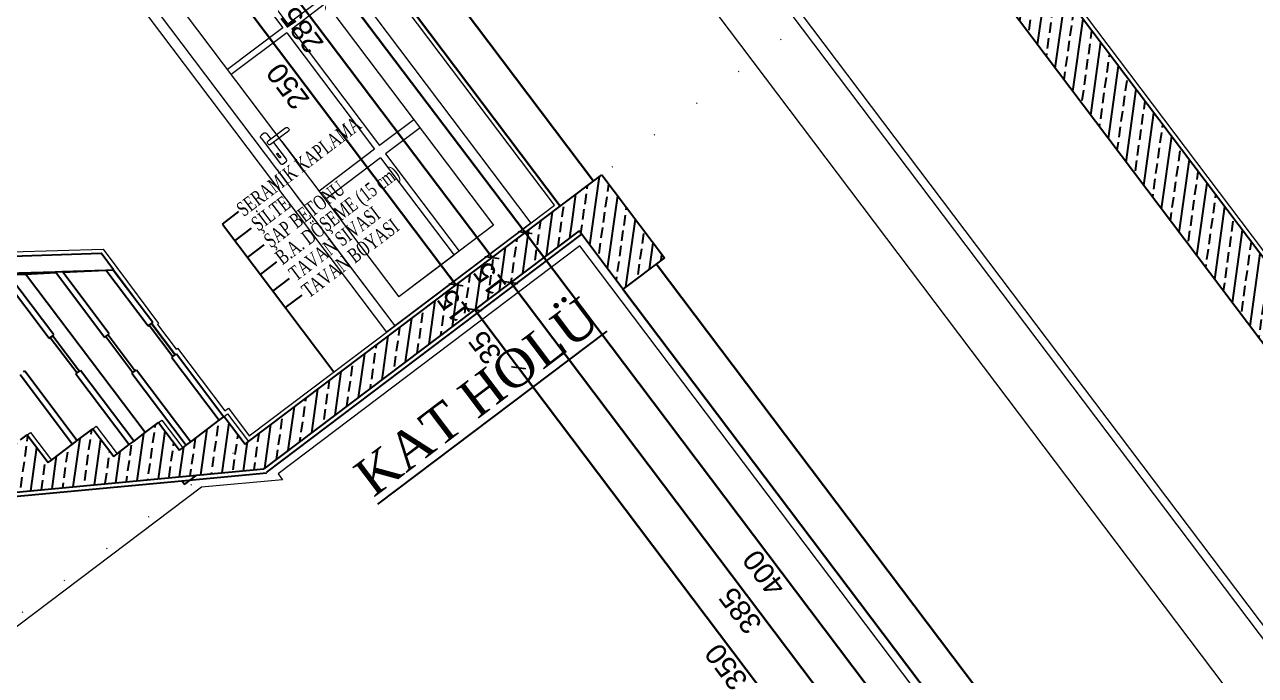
# Model space of a CAD drawing. Header units: millimetres. Extents: x 2232 to 85269, y -3593 to 5869.
# Drawn here: x 7804.1 to 7952.1, y -601.5 to -523.2 of the extents above; entities that cross this region are included whole.
import ezdxf

# ---------------------------------------------------------------- set-up
doc = ezdxf.new("R2010")
doc.units = ezdxf.units.MM
doc.linetypes.add('DOTX2', pattern=[0.5, 0, -0.5])
for name, color, linetype in [('DOĞRAMA', 33, 'Continuous'), ('poz', 1, 'Continuous'), ('Standart', 7, 'Continuous'), ('Yazi', 7, 'Continuous')]:
    doc.layers.add(name, color=color, linetype=linetype)
for name, color, linetype, lineweight in [('duvar', 232, 'Continuous', 30), ('iz', 1, 'DOTX2', 20), ('Kiris', 7, 'Continuous', 30), ('sıva iç', 21, 'Continuous', 0), ('tefriş', 252, 'Continuous', 5), ('ölçü iç', 170, 'Continuous', 9), ('ÖLÇÜ İÇ', 7, 'Continuous', 9)]:
    doc.layers.add(name, color=color, linetype=linetype, lineweight=lineweight)
doc.styles.get("Standard").update_dxf_attribs({"font": 'arial.ttf'})
doc.styles.add('Times roman', font='times.ttf')
doc.styles.add('UNIVCH', font='times.ttf', dxfattribs={"width": 0.7})
doc.dimstyles.new('zulay iç ölçü', dxfattribs={"dimtxt": 10, "dimasz": 5, "dimexe": 0.18, "dimexo": 0, "dimgap": 2, "dimtad": 3, "dimdec": 0, "dimzin": 0, "dimdsep": 46, "dimtxsty": 'Standard', "dimblk": 'ARCHTICK', "dimcen": 0.09, "dimse1": 1, "dimse2": 1, "dimadec": 0, "dimazin": 0, "dimtfac": 1, "dimtdec": 0, "dimtix": 1, "dimtofl": 0, "dimtmove": 0, "dimatfit": 3, "dimldrblk": 'ARCHTICK', "dimfxl": 1, "dimtolj": 1, "dimtzin": 0, "dimarcsym": 0})
pattern_1 = [(45, (0, 0), (-7.07107, 7.07107), []), (45, (7.071, 0), (-7.07107, 7.07107), [5, -2.5])]

# ---------------------------------------------------------------- blocks, each defined once
blk = doc.blocks.new('IDE991Entity4328')
at = {"layer": 'Standart', "linetype": 'Continuous', "lineweight": -3}
h = blk.add_hatch(dxfattribs=at)
h.set_pattern_fill('ANSI33', color=171, scale=40, style=0)
h.set_pattern_definition(pattern_1)
h.paths.add_polyline_path([(936, 566.67), (963, 566.67), (963, 550), (990, 550), (990, 533.33), (1017, 533.33), (1017, 516.67), (1044, 516.67), (1044, 500), (1071, 500), (1071, 483.33), (1098, 483.33), (1098, 466.67), (1125, 466.67), (1125, 435), (909, 568.33), (909, 583.33), (936, 583.33)])
blk = doc.blocks.new('IDE991Entity4332')
at = {"layer": 'Standart', "linetype": 'Continuous', "lineweight": -3}
h = blk.add_hatch(dxfattribs=at)
h.set_pattern_fill('ANSI33', color=171, scale=40, style=0)
h.set_pattern_definition(pattern_1)
h.paths.add_polyline_path([(1570, 50), (1545, 50), (1545, 450), (1570, 450)])
blk = doc.blocks.new('IDE991Entity4337')
at = {"layer": 'Standart', "linetype": 'Continuous', "lineweight": -3}
h = blk.add_hatch(dxfattribs=at)
h.set_pattern_fill('ANSI33', color=171, scale=40, style=0)
h.set_pattern_definition(pattern_1)
h.paths.add_polyline_path([(1340, 400), (1315, 400), (1315, 450), (1340, 450)])
blk = doc.blocks.new('IDE991Entity4342')
at = {"layer": 'Standart', "linetype": 'Continuous', "lineweight": -3}
h = blk.add_hatch(dxfattribs=at)
h.set_pattern_fill('ANSI33', color=171, scale=40, style=0)
h.set_pattern_definition(pattern_1)
h.paths.add_polyline_path([(1315, 435), (1125, 435), (1125, 450), (1315, 450)])
blk = doc.blocks.new('IDE991Entity4692')
at = {"layer": 'Standart', "color": 159, "linetype": 'Continuous', "lineweight": -3}
blk.add_lwpolyline([(1090, 452), (1090, 454.25)], dxfattribs=at)
blk = doc.blocks.new('IDE991Entity4693')
at = {"layer": 'Standart', "color": 159, "linetype": 'Continuous', "lineweight": -3}
blk.add_lwpolyline([(1090, 483.33), (1090, 578.91)], dxfattribs=at)
blk = doc.blocks.new('IDE991Entity4701')
at = {"layer": 'Standart', "color": 134, "linetype": 'Continuous', "lineweight": -3}
blk.add_lwpolyline([(1121.94, 504.46), (1121.94, 466.67)], dxfattribs=at)
blk = doc.blocks.new('IDE991Entity4702')
at = {"layer": 'Standart', "color": 134, "linetype": 'Continuous', "lineweight": -3}
blk.add_lwpolyline([(1121.94, 504.46), (1122.65, 504.46)], dxfattribs=at)
blk = doc.blocks.new('IDE991Entity4703')
at = {"layer": 'Standart', "color": 134, "linetype": 'Continuous', "lineweight": -3}
blk.add_lwpolyline([(1122.65, 523.35), (1122.65, 504.46)], dxfattribs=at)
blk = doc.blocks.new('IDE991Entity4704')
at = {"layer": 'Standart', "color": 134, "linetype": 'Continuous', "lineweight": -3}
blk.add_lwpolyline([(1121.94, 523.35), (1121.94, 557.16)], dxfattribs=at)
blk = doc.blocks.new('IDE991Entity4705')
at = {"layer": 'Standart', "color": 134, "linetype": 'Continuous', "lineweight": -3}
blk.add_lwpolyline([(1121.94, 523.35), (1122.65, 523.35)], dxfattribs=at)
blk = doc.blocks.new('IDE991Entity4706')
at = {"layer": 'Standart', "color": 134, "linetype": 'Continuous', "lineweight": -3}
blk.add_lwpolyline([(1124.77, 504.46), (1124.77, 466.67)], dxfattribs=at)
blk = doc.blocks.new('IDE991Entity4707')
at = {"layer": 'Standart', "color": 134, "linetype": 'Continuous', "lineweight": -3}
blk.add_lwpolyline([(1124.06, 523.35), (1124.06, 504.46)], dxfattribs=at)
blk = doc.blocks.new('IDE991Entity4708')
at = {"layer": 'Standart', "color": 134, "linetype": 'Continuous', "lineweight": -3}
blk.add_lwpolyline([(1124.77, 523.35), (1124.77, 555.16)], dxfattribs=at)
blk = doc.blocks.new('IDE991Entity4709')
at = {"layer": 'Standart', "color": 134, "linetype": 'Continuous', "lineweight": -3}
blk.add_lwpolyline([(1101.99, 510), (1101.99, 466.67)], dxfattribs=at)
blk = doc.blocks.new('IDE991Entity4710')
at = {"layer": 'Standart', "color": 134, "linetype": 'Continuous', "lineweight": -3}
blk.add_lwpolyline([(1101.99, 510), (1102.69, 510)], dxfattribs=at)
blk = doc.blocks.new('IDE991Entity4711')
at = {"layer": 'Standart', "color": 134, "linetype": 'Continuous', "lineweight": -3}
blk.add_lwpolyline([(1102.69, 531.67), (1102.69, 510)], dxfattribs=at)
blk = doc.blocks.new('IDE991Entity4712')
at = {"layer": 'Standart', "color": 134, "linetype": 'Continuous', "lineweight": -3}
blk.add_lwpolyline([(1101.99, 531.67), (1101.99, 570.72)], dxfattribs=at)
blk = doc.blocks.new('IDE991Entity4713')
at = {"layer": 'Standart', "color": 134, "linetype": 'Continuous', "lineweight": -3}
blk.add_lwpolyline([(1101.99, 531.67), (1102.69, 531.67)], dxfattribs=at)
blk = doc.blocks.new('IDE991Entity4714')
at = {"layer": 'Standart', "color": 134, "linetype": 'Continuous', "lineweight": -3}
blk.add_lwpolyline([(1104.81, 510), (1104.81, 466.67)], dxfattribs=at)
blk = doc.blocks.new('IDE991Entity4715')
at = {"layer": 'Standart', "color": 134, "linetype": 'Continuous', "lineweight": -3}
blk.add_lwpolyline([(1104.11, 531.67), (1104.11, 510)], dxfattribs=at)
blk = doc.blocks.new('IDE991Entity4716')
at = {"layer": 'Standart', "color": 134, "linetype": 'Continuous', "lineweight": -3}
blk.add_lwpolyline([(1104.81, 531.67), (1104.81, 568.79)], dxfattribs=at)
blk = doc.blocks.new('IDE991Entity4717')
at = {"layer": 'Standart', "color": 134, "linetype": 'Continuous', "lineweight": -3}
blk.add_lwpolyline([(1080.39, 526), (1080.39, 483.33)], dxfattribs=at)
blk = doc.blocks.new('IDE991Entity4718')
at = {"layer": 'Standart', "color": 134, "linetype": 'Continuous', "lineweight": -3}
blk.add_lwpolyline([(1080.39, 526), (1081.09, 526)], dxfattribs=at)
blk = doc.blocks.new('IDE991Entity4719')
at = {"layer": 'Standart', "color": 134, "linetype": 'Continuous', "lineweight": -3}
blk.add_lwpolyline([(1081.09, 547.33), (1081.09, 526)], dxfattribs=at)
blk = doc.blocks.new('IDE991Entity4720')
at = {"layer": 'Standart', "color": 134, "linetype": 'Continuous', "lineweight": -3}
blk.add_lwpolyline([(1080.39, 547.33), (1080.39, 585.48)], dxfattribs=at)
blk = doc.blocks.new('IDE991Entity4721')
at = {"layer": 'Standart', "color": 134, "linetype": 'Continuous', "lineweight": -3}
blk.add_lwpolyline([(1080.39, 547.33), (1081.09, 547.33)], dxfattribs=at)
blk = doc.blocks.new('IDE991Entity4722')
at = {"layer": 'Standart', "color": 134, "linetype": 'Continuous', "lineweight": -3}
blk.add_lwpolyline([(1083.21, 526), (1083.21, 483.33)], dxfattribs=at)
blk = doc.blocks.new('IDE991Entity4723')
at = {"layer": 'Standart', "color": 134, "linetype": 'Continuous', "lineweight": -3}
blk.add_lwpolyline([(1082.51, 547.33), (1082.51, 526)], dxfattribs=at)
blk = doc.blocks.new('IDE991Entity4724')
at = {"layer": 'Standart', "color": 134, "linetype": 'Continuous', "lineweight": -3}
blk.add_lwpolyline([(1083.21, 547.33), (1083.21, 583.55)], dxfattribs=at)
blk = doc.blocks.new('IDE991Entity4725')
at = {"layer": 'Standart', "color": 134, "linetype": 'Continuous', "lineweight": -3}
blk.add_lwpolyline([(1058.79, 542), (1058.79, 500)], dxfattribs=at)
blk = doc.blocks.new('IDE991Entity4730')
at = {"layer": 'Standart', "color": 134, "linetype": 'Continuous', "lineweight": -3}
blk.add_lwpolyline([(1061.61, 542), (1061.61, 500)], dxfattribs=at)
blk = doc.blocks.new('IDE991Entity4803')
at = {"layer": 'Standart', "color": 134, "linetype": 'Continuous', "lineweight": -3}
blk.add_lwpolyline([(1083.21, 583.55), (1090, 578.91)], dxfattribs=at)
blk = doc.blocks.new('IDE991Entity4804')
at = {"layer": 'Standart', "color": 134, "linetype": 'Continuous', "lineweight": -3}
blk.add_lwpolyline([(1104.81, 568.79), (1121.94, 557.16)], dxfattribs=at)
blk = doc.blocks.new('IDE991Entity4805')
at = {"layer": 'Standart', "color": 134, "linetype": 'Continuous', "lineweight": -3}
blk.add_lwpolyline([(1125, 555), (1125, 565)], dxfattribs=at)
blk = doc.blocks.new('IDE991Entity5287')
at = {"layer": 'Standart', "color": 159, "linetype": 'Continuous', "lineweight": -3}
blk.add_lwpolyline([(1545, -250), (1545, 1350)], dxfattribs=at)
blk = doc.blocks.new('IDE991Entity5409')
at = {"layer": 'Standart', "color": 159, "linetype": 'Continuous', "lineweight": -3}
blk.add_lwpolyline([(1044, 516.67), (1044, 500)], dxfattribs=at)
blk = doc.blocks.new('IDE991Entity5412')
at = {"layer": 'Standart', "color": 159, "linetype": 'Continuous', "lineweight": -3}
blk.add_lwpolyline([(1071, 500), (1071, 483.33)], dxfattribs=at)
blk = doc.blocks.new('IDE991Entity5413')
at = {"layer": 'Standart', "color": 159, "linetype": 'Continuous', "lineweight": -3}
blk.add_lwpolyline([(1044, 500), (1046, 500)], dxfattribs=at)
blk = doc.blocks.new('IDE991Entity5414')
at = {"layer": 'Standart', "color": 159, "linetype": 'Continuous', "lineweight": -3}
blk.add_lwpolyline([(1046, 500), (1058.79, 500)], dxfattribs=at)
blk = doc.blocks.new('IDE991Entity5415')
at = {"layer": 'Standart', "color": 159, "linetype": 'Continuous', "lineweight": -3}
blk.add_lwpolyline([(1098, 483.33), (1098, 466.67)], dxfattribs=at)
blk = doc.blocks.new('IDE991Entity5416')
at = {"layer": 'Standart', "color": 159, "linetype": 'Continuous', "lineweight": -3}
blk.add_lwpolyline([(1071, 483.33), (1073, 483.33)], dxfattribs=at)
blk = doc.blocks.new('IDE991Entity5417')
at = {"layer": 'Standart', "color": 159, "linetype": 'Continuous', "lineweight": -3}
blk.add_lwpolyline([(1073, 483.33), (1080.39, 483.33)], dxfattribs=at)
blk = doc.blocks.new('IDE991Entity5418')
at = {"layer": 'Standart', "color": 159, "linetype": 'Continuous', "lineweight": -3}
blk.add_lwpolyline([(1125, 466.67), (1125, 450)], dxfattribs=at)
blk = doc.blocks.new('IDE991Entity5419')
at = {"layer": 'Standart', "color": 159, "linetype": 'Continuous', "lineweight": -3}
blk.add_lwpolyline([(1098, 466.67), (1100, 466.67)], dxfattribs=at)
blk = doc.blocks.new('IDE991Entity5420')
at = {"layer": 'Standart', "color": 159, "linetype": 'Continuous', "lineweight": -3}
blk.add_lwpolyline([(1100, 466.67), (1101.99, 466.67)], dxfattribs=at)
blk = doc.blocks.new('IDE991Entity5421')
at = {"layer": 'Standart', "color": 159, "linetype": 'Continuous', "lineweight": -3}
blk.add_lwpolyline([(882, 585), (1125, 435)], dxfattribs=at)
blk = doc.blocks.new('IDE991Entity5445')
at = {"layer": 'Standart', "color": 159, "linetype": 'Continuous', "lineweight": -3}
blk.add_lwpolyline([(1315, 400), (1315, 435)], dxfattribs=at)
blk = doc.blocks.new('IDE991Entity5446')
at = {"layer": 'Standart', "color": 159, "linetype": 'Continuous', "lineweight": -3}
blk.add_lwpolyline([(1340, 400), (1315, 400)], dxfattribs=at)
blk = doc.blocks.new('IDE991Entity5447')
at = {"layer": 'Standart', "color": 159, "linetype": 'Continuous', "lineweight": -3}
blk.add_lwpolyline([(1340, 450), (1340, 400)], dxfattribs=at)
blk = doc.blocks.new('IDE991Entity5448')
at = {"layer": 'Standart', "color": 159, "linetype": 'Continuous', "lineweight": -3}
blk.add_lwpolyline([(1315, 450), (1340, 450)], dxfattribs=at)
blk = doc.blocks.new('IDE991Entity5452')
at = {"layer": 'Standart', "color": 159, "linetype": 'Continuous', "lineweight": -3}
blk.add_lwpolyline([(1570, 435), (1570, 50)], dxfattribs=at)
blk = doc.blocks.new('IDE991Entity5455')
at = {"layer": 'Standart', "color": 159, "linetype": 'Continuous', "lineweight": -3}
blk.add_lwpolyline([(1315, 435), (1125, 435)], dxfattribs=at)
blk = doc.blocks.new('IDE991Entity5456')
at = {"layer": 'Standart', "color": 159, "linetype": 'Continuous', "lineweight": -3}
blk.add_lwpolyline([(1125, 450), (1127, 450)], dxfattribs=at)
blk = doc.blocks.new('IDE991Entity5457')
at = {"layer": 'Standart', "color": 159, "linetype": 'Continuous', "lineweight": -3}
blk.add_lwpolyline([(1127, 450), (1240, 450)], dxfattribs=at)
blk = doc.blocks.new('IDE991Entity5662')
at = {"layer": 'Standart', "color": 163, "linetype": 'Continuous', "lineweight": 5}
blk.add_lwpolyline([(1125, 466.67), (1127, 466.67)], dxfattribs=at)
blk = doc.blocks.new('IDE991Entity5663')
at = {"layer": 'Standart', "color": 163, "linetype": 'Continuous', "lineweight": 5}
blk.add_lwpolyline([(1127, 466.67), (1127, 450)], dxfattribs=at)
blk = doc.blocks.new('IDE991Entity5664')
at = {"layer": 'Standart', "color": 163, "linetype": 'Continuous', "lineweight": 5}
blk.add_lwpolyline([(1098, 483.33), (1100, 483.33)], dxfattribs=at)
blk = doc.blocks.new('IDE991Entity5665')
at = {"layer": 'Standart', "color": 163, "linetype": 'Continuous', "lineweight": 5}
blk.add_lwpolyline([(1100, 483.33), (1100, 466.67)], dxfattribs=at)
blk = doc.blocks.new('IDE991Entity5666')
at = {"layer": 'Standart', "color": 163, "linetype": 'Continuous', "lineweight": 5}
blk.add_lwpolyline([(1071, 500), (1073, 500)], dxfattribs=at)
blk = doc.blocks.new('IDE991Entity5667')
at = {"layer": 'Standart', "color": 163, "linetype": 'Continuous', "lineweight": 5}
blk.add_lwpolyline([(1073, 500), (1073, 483.33)], dxfattribs=at)
blk = doc.blocks.new('IDE991Entity5668')
at = {"layer": 'Standart', "color": 163, "linetype": 'Continuous', "lineweight": 5}
blk.add_lwpolyline([(1044, 516.67), (1046, 516.67)], dxfattribs=at)
blk = doc.blocks.new('IDE991Entity5669')
at = {"layer": 'Standart', "color": 163, "linetype": 'Continuous', "lineweight": 5}
blk.add_lwpolyline([(1046, 516.67), (1046, 500)], dxfattribs=at)
blk = doc.blocks.new('IDE991Entity5862')
at = {"layer": 'Standart', "color": 11, "linetype": 'Continuous', "lineweight": -3}
blk.add_lwpolyline([(1125, 433), (1125, 432.65)], dxfattribs=at)
blk = doc.blocks.new('IDE991Entity6134')
at = {"layer": 'Standart', "color": 134, "linetype": 'Continuous', "lineweight": -3}
blk.add_lwpolyline([(1122.65, 504.46), (1124.06, 504.46)], dxfattribs=at)
blk = doc.blocks.new('IDE991Entity6135')
at = {"layer": 'Standart', "color": 134, "linetype": 'Continuous', "lineweight": -3}
blk.add_lwpolyline([(1124.06, 504.46), (1124.77, 504.46)], dxfattribs=at)
blk = doc.blocks.new('IDE991Entity6136')
at = {"layer": 'Standart', "color": 134, "linetype": 'Continuous', "lineweight": -3}
blk.add_lwpolyline([(1122.65, 523.35), (1124.06, 523.35)], dxfattribs=at)
blk = doc.blocks.new('IDE991Entity6137')
at = {"layer": 'Standart', "color": 134, "linetype": 'Continuous', "lineweight": -3}
blk.add_lwpolyline([(1124.06, 523.35), (1124.77, 523.35)], dxfattribs=at)
blk = doc.blocks.new('IDE991Entity6138')
at = {"layer": 'Standart', "color": 134, "linetype": 'Continuous', "lineweight": -3}
blk.add_lwpolyline([(1102.69, 510), (1104.11, 510)], dxfattribs=at)
blk = doc.blocks.new('IDE991Entity6139')
at = {"layer": 'Standart', "color": 134, "linetype": 'Continuous', "lineweight": -3}
blk.add_lwpolyline([(1104.11, 510), (1104.81, 510)], dxfattribs=at)
blk = doc.blocks.new('IDE991Entity6140')
at = {"layer": 'Standart', "color": 134, "linetype": 'Continuous', "lineweight": -3}
blk.add_lwpolyline([(1101.99, 570.72), (1101.99, 571.25)], dxfattribs=at)
blk = doc.blocks.new('IDE991Entity6141')
at = {"layer": 'Standart', "color": 134, "linetype": 'Continuous', "lineweight": -3}
blk.add_lwpolyline([(1102.69, 531.67), (1104.11, 531.67)], dxfattribs=at)
blk = doc.blocks.new('IDE991Entity6142')
at = {"layer": 'Standart', "color": 134, "linetype": 'Continuous', "lineweight": -3}
blk.add_lwpolyline([(1104.11, 531.67), (1104.81, 531.67)], dxfattribs=at)
blk = doc.blocks.new('IDE991Entity6143')
at = {"layer": 'Standart', "color": 134, "linetype": 'Continuous', "lineweight": -3}
blk.add_lwpolyline([(1104.81, 568.79), (1104.81, 569.25)], dxfattribs=at)
blk = doc.blocks.new('IDE991Entity6144')
at = {"layer": 'Standart', "color": 134, "linetype": 'Continuous', "lineweight": -3}
blk.add_lwpolyline([(1081.09, 526), (1082.51, 526)], dxfattribs=at)
blk = doc.blocks.new('IDE991Entity6145')
at = {"layer": 'Standart', "color": 134, "linetype": 'Continuous', "lineweight": -3}
blk.add_lwpolyline([(1082.51, 526), (1083.21, 526)], dxfattribs=at)
blk = doc.blocks.new('IDE991Entity6147')
at = {"layer": 'Standart', "color": 134, "linetype": 'Continuous', "lineweight": -3}
blk.add_lwpolyline([(1081.09, 547.33), (1082.51, 547.33)], dxfattribs=at)
blk = doc.blocks.new('IDE991Entity6148')
at = {"layer": 'Standart', "color": 134, "linetype": 'Continuous', "lineweight": -3}
blk.add_lwpolyline([(1082.51, 547.33), (1083.21, 547.33)], dxfattribs=at)
blk = doc.blocks.new('IDE991Entity6151')
at = {"layer": 'Standart', "color": 134, "linetype": 'Continuous', "lineweight": -3}
blk.add_lwpolyline([(1060.91, 542), (1061.61, 542)], dxfattribs=at)
blk = doc.blocks.new('IDE991Entity6214')
at = {"layer": 'Standart', "color": 134, "linetype": 'Continuous', "lineweight": -3}
blk.add_lwpolyline([(1083.21, 584.5), (1101.99, 571.25)], dxfattribs=at)
blk = doc.blocks.new('IDE991Entity6215')
at = {"layer": 'Standart', "color": 134, "linetype": 'Continuous', "lineweight": -3}
blk.add_lwpolyline([(1101.99, 571.25), (1104.81, 569.25)], dxfattribs=at)
blk = doc.blocks.new('IDE991Entity6216')
at = {"layer": 'Standart', "color": 134, "linetype": 'Continuous', "lineweight": -3}
blk.add_lwpolyline([(1104.81, 569.25), (1121.94, 557.16)], dxfattribs=at)
blk = doc.blocks.new('IDE991Entity6217')
at = {"layer": 'Standart', "color": 134, "linetype": 'Continuous', "lineweight": -3}
blk.add_lwpolyline([(1121.94, 557.16), (1124.77, 555.16)], dxfattribs=at)
blk = doc.blocks.new('IDE991Entity6218')
at = {"layer": 'Standart', "color": 134, "linetype": 'Continuous', "lineweight": -3}
blk.add_lwpolyline([(1124.77, 555.16), (1125, 555)], dxfattribs=at)
blk = doc.blocks.new('IDE991Entity6221')
at = {"layer": 'Standart', "color": 134, "linetype": 'Continuous', "lineweight": -3}
blk.add_lwpolyline([(1090, 589.71), (1125, 565)], dxfattribs=at)
blk = doc.blocks.new('IDE991Entity6223')
at = {"layer": 'Standart', "color": 134, "linetype": 'Continuous', "lineweight": -3}
blk.add_lwpolyline([(1090, 578.91), (1101.99, 570.72)], dxfattribs=at)
blk = doc.blocks.new('IDE991Entity6234')
at = {"layer": 'Standart', "color": 159, "linetype": 'Continuous', "lineweight": -3}
blk.add_lwpolyline([(1090, 452), (1096.89, 452)], dxfattribs=at)
blk = doc.blocks.new('IDE991Entity6603')
at = {"layer": 'Standart', "color": 159, "linetype": 'Continuous', "lineweight": -3}
blk.add_lwpolyline([(1040.01, 516.67), (1044, 516.67)], dxfattribs=at)
blk = doc.blocks.new('IDE991Entity6604')
at = {"layer": 'Standart', "color": 159, "linetype": 'Continuous', "lineweight": -3}
blk.add_lwpolyline([(1058.79, 500), (1061.61, 500)], dxfattribs=at)
blk = doc.blocks.new('IDE991Entity6605')
at = {"layer": 'Standart', "color": 159, "linetype": 'Continuous', "lineweight": -3}
blk.add_lwpolyline([(1061.61, 500), (1071, 500)], dxfattribs=at)
blk = doc.blocks.new('IDE991Entity6606')
at = {"layer": 'Standart', "color": 159, "linetype": 'Continuous', "lineweight": -3}
blk.add_lwpolyline([(1080.39, 483.33), (1083.21, 483.33)], dxfattribs=at)
blk = doc.blocks.new('IDE991Entity6607')
at = {"layer": 'Standart', "color": 159, "linetype": 'Continuous', "lineweight": -3}
blk.add_lwpolyline([(1083.21, 483.33), (1090, 483.33)], dxfattribs=at)
blk = doc.blocks.new('IDE991Entity6608')
at = {"layer": 'Standart', "color": 159, "linetype": 'Continuous', "lineweight": -3}
blk.add_lwpolyline([(1090, 483.33), (1098, 483.33)], dxfattribs=at)
blk = doc.blocks.new('IDE991Entity6609')
at = {"layer": 'Standart', "color": 159, "linetype": 'Continuous', "lineweight": -3}
blk.add_lwpolyline([(1101.99, 466.67), (1104.81, 466.67)], dxfattribs=at)
blk = doc.blocks.new('IDE991Entity6610')
at = {"layer": 'Standart', "color": 159, "linetype": 'Continuous', "lineweight": -3}
blk.add_lwpolyline([(1104.81, 466.67), (1121.94, 466.67)], dxfattribs=at)
blk = doc.blocks.new('IDE991Entity6611')
at = {"layer": 'Standart', "color": 159, "linetype": 'Continuous', "lineweight": -3}
blk.add_lwpolyline([(1121.94, 466.67), (1124.77, 466.67)], dxfattribs=at)
blk = doc.blocks.new('IDE991Entity6612')
at = {"layer": 'Standart', "color": 159, "linetype": 'Continuous', "lineweight": -3}
blk.add_lwpolyline([(1124.77, 466.67), (1125, 466.67)], dxfattribs=at)
blk = doc.blocks.new('IDE991Entity6623')
at = {"layer": 'Standart', "color": 159, "linetype": 'Continuous', "lineweight": -3}
blk.add_lwpolyline([(1240, 450), (1315, 450)], dxfattribs=at)
blk = doc.blocks.new('IDE991Entity6752')
at = {"layer": 'Standart', "color": 11, "linetype": 'Continuous', "lineweight": -3}
blk.add_lwpolyline([(1015, 500.55), (1090, 454.25)], dxfattribs=at)
blk = doc.blocks.new('IDE991Entity6753')
at = {"layer": 'Standart', "color": 11, "linetype": 'Continuous', "lineweight": -3}
blk.add_lwpolyline([(1090, 454.25), (1125, 432.65)], dxfattribs=at)
blk = doc.blocks.new('TRRTYT')
at = {"layer": 'Standart', "color": 11, "linetype": 'Continuous', "lineweight": -3}
blk.add_lwpolyline([(1035830.63, -396997.95), (1035640.63, -396997.95)], dxfattribs=at)
at = {"layer": 'Standart'}
for name in ['IDE991Entity5287', 'IDE991Entity6221', 'IDE991Entity5421', 'IDE991Entity4328', 'IDE991Entity4720', 'IDE991Entity6214', 'IDE991Entity4724', 'IDE991Entity4803', 'IDE991Entity4693', 'IDE991Entity6223', 'IDE991Entity6140', 'IDE991Entity6215', 'IDE991Entity4712', 'IDE991Entity6143', 'IDE991Entity6216', 'IDE991Entity4716', 'IDE991Entity4804', 'IDE991Entity4805', 'IDE991Entity4704', 'IDE991Entity6217', 'IDE991Entity4708', 'IDE991Entity6218', 'IDE991Entity4721', 'IDE991Entity4719', 'IDE991Entity6147', 'IDE991Entity4723', 'IDE991Entity6148', 'IDE991Entity4725', 'IDE991Entity6151', 'IDE991Entity4730', 'IDE991Entity4713', 'IDE991Entity4711', 'IDE991Entity6141', 'IDE991Entity4715', 'IDE991Entity6142', 'IDE991Entity4717', 'IDE991Entity4718', 'IDE991Entity6144', 'IDE991Entity6145', 'IDE991Entity4722', 'IDE991Entity4705', 'IDE991Entity4703', 'IDE991Entity6136', 'IDE991Entity4707', 'IDE991Entity6137', 'IDE991Entity6603', 'IDE991Entity5409', 'IDE991Entity5668', 'IDE991Entity5669', 'IDE991Entity4709', 'IDE991Entity4710', 'IDE991Entity6138', 'IDE991Entity6139', 'IDE991Entity4714', 'IDE991Entity4701', 'IDE991Entity4702', 'IDE991Entity6134', 'IDE991Entity6135', 'IDE991Entity4706', 'IDE991Entity6752', 'IDE991Entity5413', 'IDE991Entity5414', 'IDE991Entity6604', 'IDE991Entity6605', 'IDE991Entity5412', 'IDE991Entity5666', 'IDE991Entity5667', 'IDE991Entity5416', 'IDE991Entity5417', 'IDE991Entity6606', 'IDE991Entity6607', 'IDE991Entity6608', 'IDE991Entity5415', 'IDE991Entity5664', 'IDE991Entity5665', 'IDE991Entity5419', 'IDE991Entity5420', 'IDE991Entity6609', 'IDE991Entity6610', 'IDE991Entity6611', 'IDE991Entity6612', 'IDE991Entity5418', 'IDE991Entity5662', 'IDE991Entity5663', 'IDE991Entity4692', 'IDE991Entity6753', 'IDE991Entity6234', 'IDE991Entity4342', 'IDE991Entity5456', 'IDE991Entity5457', 'IDE991Entity6623', 'IDE991Entity4337', 'IDE991Entity5448', 'IDE991Entity5447', 'IDE991Entity4332', 'IDE991Entity5455', 'IDE991Entity5862', 'IDE991Entity5445', 'IDE991Entity5452', 'IDE991Entity5446']:
    blk.add_blockref(name, (1034515.63, -397430.95), dxfattribs=at)
blk = doc.blocks.new('FGDGFDGDF')
at = {"layer": 'DOĞRAMA', "lineweight": 18}
for p, q in [((681226.93, -207243.09), (681226.93, -207453.09)), ((681226.93, -207243.09), (681313.93, -207243.09)), ((681313.93, -207243.09, -0.02), (681313.93, -207453.09)), ((681313.93, -207243.09, -0.02), (681313.93, -207453.09)), ((681231.93, -207248.09), (681231.93, -207453.09)), ((681231.93, -207248.09), (681308.93, -207248.09)), ((681308.93, -207248.09), (681308.93, -207453.09)), ((681241.93, -207258.09), (681241.93, -207443.09, 0.02)), ((681241.93, -207258.09), (681298.93, -207258.09)), ((681262.51, -207258.09), (681262.51, -207306.25)), ((681265.51, -207258.09), (681265.51, -207306.25)), ((681298.93, -207258.09), (681298.93, -207443.09, 0.88)), ((681241.93, -207306.25), (681262.51, -207306.25)), ((681241.93, -207309.25), (681262.51, -207309.25)), ((681262.51, -207309.25), (681262.51, -207379.44)), ((681262.51, -207309.25), (681262.51, -207379.44, 1.01)), ((681265.51, -207306.25), (681298.93, -207306.25)), ((681265.51, -207309.25), (681265.51, -207379.44)), ((681265.51, -207309.25), (681298.93, -207309.25)), ((681265.51, -207309.25), (681265.51, -207379.44, 1.01)), ((681302.4, -207342.22), (681302.4, -207345.48)), ((681303.4, -207341.22), (681304.9, -207341.22)), ((681305.9, -207342.22), (681305.9, -207357.66)), ((681292.57, -207346.28), (681292.57, -207346.68)), ((681293.37, -207345.48), (681304.15, -207345.48)), ((681293.37, -207347.48), (681304.15, -207347.48)), ((681298.93, -207349.59), (681298.93, -207363.09)), ((681302.4, -207347.48), (681302.4, -207357.66)), ((681304.95, -207346.28), (681304.95, -207346.68)), ((681303.88, -207353.91), (681303.83, -207354.26)), ((681304.49, -207353.91), (681304.57, -207354.26)), ((681303.4, -207358.66), (681304.9, -207358.66)), ((681308.93, -207373.09, -0.31), (681308.93, -207453.09)), ((681241.93, -207379.44, -0.84), (681262.51, -207379.44, -0.84)), ((681241.93, -207379.44, -0.84), (681262.51, -207379.44, -0.84)), ((681265.51, -207379.44, -0.84), (681298.93, -207379.44, -0.84)), ((681241.93, -207384.44, -0.84), (681262.66, -207384.44, -0.84)), ((681262.66, -207384.44, -0.84), (681262.66, -207443.09)), ((681265.66, -207384.44, -0.84), (681265.66, -207443.09)), ((681265.66, -207384.44, -0.84), (681298.93, -207384.44, -0.84)), ((681241.93, -207443.09), (681293.93, -207443.09)), ((681241.93, -207443.09), (681262.66, -207443.09)), ((681265.66, -207443.09), (681298.93, -207443.09)), ((681226.93, -207453.09), (681313.93, -207453.09)), ((681308.93, -207453.09), (681226.93, -207453.09)), ((681231.93, -207453.09), (681226.93, -207453.09)), ((681226.93, -207453.09), (681313.93, -207453.09))]:
    blk.add_line(p, q, dxfattribs=at)
blk.add_lwpolyline([(681303.83, -207354.26, 0.012607), (681303.84, -207354.46, 0.072446), (681303.82, -207354.72, 0.071795), (681303.86, -207354.97, 0.083158), (681303.96, -207355.18, 0.146367), (681304.02, -207355.32, 0.132534), (681304.19, -207355.37, 0.233641), (681304.27, -207355.32, 0.106696), (681304.43, -207355.18, 0.083158), (681304.53, -207354.97, 0.071795), (681304.57, -207354.72, 0.072534), (681304.57, -207354.46, 0.012612), (681304.57, -207354.26, 0.114829)], format="xyb", dxfattribs=at)
for centre, radius, start, end in [((681303.4, -207342.22), 1, 90, 180), ((681304.9, -207342.22), 1, 0, 90), ((681293.37, -207346.28), 0.8, 90, 180), ((681293.37, -207346.68), 0.8, 180, 270), ((681304.15, -207346.28), 0.8, 0, 90), ((681304.15, -207346.68), 0.8, 270, 0), ((681304.19, -207353.19), 0.455, 341.59857, 197.78925), ((681303.25, -207353.75), 0.654, 345.10541, 40.00925), ((681305.12, -207353.75), 0.654, 140.51746, 194.89459), ((681303.4, -207357.66), 1, 180, 270), ((681304.9, -207357.66), 1, 270, 0)]:
    blk.add_arc(centre, radius, start, end, dxfattribs=at)
blk = doc.blocks.new('_ArchTick')
at = {"color": 0, "linetype": 'ByBlock', "const_width": 0.15}
blk.add_lwpolyline([(-0.5, -0.5), (0.5, 0.5)], dxfattribs=at)
blk = doc.blocks.new('*D2449')
at = {"layer": 'Defpoints', "color": 0, "transparency": 16777216}
for p in [(661177.16, -127128.54), (661187, -127378.54), (661204.5, -127378.54)]:
    blk.add_point(p, dxfattribs=at)
at = {"layer": 'ÖLÇÜ İÇ', "color": 0, "lineweight": -2, "transparency": 16777216}
blk.add_line((661204.5, -127128.54), (661204.5, -127378.54), dxfattribs=at)
at = {"layer": 'ÖLÇÜ İÇ', "color": 0, "lineweight": -2, "transparency": 16777216, "xscale": 5, "yscale": 5, "zscale": 5}
for p, rotation in [((661204.5, -127128.54), 90), ((661204.5, -127378.54), 270)]:
    blk.add_blockref('_ArchTick', p, dxfattribs=dict(at, rotation=rotation))
at = {"layer": 'ÖLÇÜ İÇ', "color": 0, "transparency": 16777216, "insert": (661197.5, -127253.54), "char_height": 10, "attachment_point": 5, "rotation": 90}
blk.add_mtext('\\A1;250', dxfattribs=at)
blk = doc.blocks.new('*D2450')
at = {"layer": 'Defpoints', "color": 0, "transparency": 16777216}
for p in [(661246.19, -127078.54), (661246.19, -127378.54), (661246.19, -127378.54)]:
    blk.add_point(p, dxfattribs=at)
at = {"layer": 'ÖLÇÜ İÇ', "color": 0, "lineweight": -2, "transparency": 16777216}
blk.add_line((661246.19, -127078.54), (661246.19, -127378.54), dxfattribs=at)
at = {"layer": 'ÖLÇÜ İÇ', "color": 0, "lineweight": -2, "transparency": 16777216, "xscale": 5, "yscale": 5, "zscale": 5}
for p, rotation in [((661246.19, -127078.54), 90), ((661246.19, -127378.54), 270)]:
    blk.add_blockref('_ArchTick', p, dxfattribs=dict(at, rotation=rotation))
at = {"layer": 'ÖLÇÜ İÇ', "color": 0, "transparency": 16777216, "insert": (661239.19, -127228.54), "char_height": 10, "attachment_point": 5, "rotation": 90}
blk.add_mtext('\\A1;300', dxfattribs=at)
blk = doc.blocks.new('*D2463')
at = {"layer": 'Defpoints', "color": 0, "transparency": 16777216}
for p in [(661178.88, -127093.54), (661226.24, -127378.54), (661226.24, -127378.54)]:
    blk.add_point(p, dxfattribs=at)
at = {"layer": 'ÖLÇÜ İÇ', "color": 0, "lineweight": -2, "transparency": 16777216}
blk.add_line((661226.24, -127093.54), (661226.24, -127378.54), dxfattribs=at)
at = {"layer": 'ÖLÇÜ İÇ', "color": 0, "lineweight": -2, "transparency": 16777216, "xscale": 5, "yscale": 5, "zscale": 5}
for p, rotation in [((661226.24, -127093.54), 90), ((661226.24, -127378.54), 270)]:
    blk.add_blockref('_ArchTick', p, dxfattribs=dict(at, rotation=rotation))
at = {"layer": 'ÖLÇÜ İÇ', "color": 0, "transparency": 16777216, "insert": (661219.24, -127236.04), "char_height": 10, "attachment_point": 5, "rotation": 90}
blk.add_mtext('\\A1;285', dxfattribs=at)
blk = doc.blocks.new('*D2464')
at = {"layer": 'Defpoints', "color": 0, "transparency": 16777216}
for p in [(661197.5, -127378.54), (661197.5, -127393.54), (661204.5, -127393.54)]:
    blk.add_point(p, dxfattribs=at)
at = {"layer": 'ÖLÇÜ İÇ', "color": 0, "lineweight": -2, "transparency": 16777216}
for p, q in [((661204.5, -127378.54), (661204.5, -127373.54)), ((661204.5, -127393.54), (661204.5, -127398.54))]:
    blk.add_line(p, q, dxfattribs=at)
at = {"layer": 'ÖLÇÜ İÇ', "color": 0, "lineweight": -2, "transparency": 16777216, "xscale": 5, "yscale": 5, "zscale": 5}
for p, rotation in [((661204.5, -127378.54), 270), ((661204.5, -127393.54), 90)]:
    blk.add_blockref('_ArchTick', p, dxfattribs=dict(at, rotation=rotation))
at = {"layer": 'ÖLÇÜ İÇ', "color": 0, "transparency": 16777216, "insert": (661197.5, -127386.04), "char_height": 10, "attachment_point": 5, "rotation": 90}
blk.add_mtext('\\A1;15', dxfattribs=at)
blk = doc.blocks.new('*D2465')
at = {"layer": 'Defpoints', "color": 0, "transparency": 16777216}
for p in [(661197.5, -127393.54), (661177.16, -127428.54), (661204.5, -127428.54)]:
    blk.add_point(p, dxfattribs=at)
at = {"layer": 'ÖLÇÜ İÇ', "color": 0, "lineweight": -2, "transparency": 16777216}
blk.add_line((661204.5, -127393.54), (661204.5, -127428.54), dxfattribs=at)
at = {"layer": 'ÖLÇÜ İÇ', "color": 0, "lineweight": -2, "transparency": 16777216, "xscale": 5, "yscale": 5, "zscale": 5}
for p, rotation in [((661204.5, -127393.54), 90), ((661204.5, -127428.54), 270)]:
    blk.add_blockref('_ArchTick', p, dxfattribs=dict(at, rotation=rotation))
at = {"layer": 'ÖLÇÜ İÇ', "color": 0, "transparency": 16777216, "insert": (661197.5, -127411.04), "char_height": 10, "attachment_point": 5, "rotation": 90}
blk.add_mtext('\\A1;35', dxfattribs=at)
blk = doc.blocks.new('*D2466')
at = {"layer": 'Defpoints', "color": 0, "transparency": 16777216}
for p in [(661177.16, -127428.54), (661187, -127778.54), (661204.5, -127778.54)]:
    blk.add_point(p, dxfattribs=at)
at = {"layer": 'ÖLÇÜ İÇ', "color": 0, "lineweight": -2, "transparency": 16777216}
blk.add_line((661204.5, -127428.54), (661204.5, -127778.54), dxfattribs=at)
at = {"layer": 'ÖLÇÜ İÇ', "color": 0, "lineweight": -2, "transparency": 16777216, "xscale": 5, "yscale": 5, "zscale": 5}
for p, rotation in [((661204.5, -127428.54), 90), ((661204.5, -127778.54), 270)]:
    blk.add_blockref('_ArchTick', p, dxfattribs=dict(at, rotation=rotation))
at = {"layer": 'ÖLÇÜ İÇ', "color": 0, "transparency": 16777216, "insert": (661197.5, -127603.54), "char_height": 10, "attachment_point": 5, "rotation": 90}
blk.add_mtext('\\A1;350', dxfattribs=at)
blk = doc.blocks.new('*D2467')
at = {"layer": 'Defpoints', "color": 0, "transparency": 16777216}
for p in [(661246.19, -127378.54), (661246.19, -127778.54), (661246.19, -127778.54)]:
    blk.add_point(p, dxfattribs=at)
at = {"layer": 'ÖLÇÜ İÇ', "color": 0, "lineweight": -2, "transparency": 16777216}
blk.add_line((661246.19, -127378.54), (661246.19, -127778.54), dxfattribs=at)
at = {"layer": 'ÖLÇÜ İÇ', "color": 0, "lineweight": -2, "transparency": 16777216, "xscale": 5, "yscale": 5, "zscale": 5}
for p, rotation in [((661246.19, -127378.54), 90), ((661246.19, -127778.54), 270)]:
    blk.add_blockref('_ArchTick', p, dxfattribs=dict(at, rotation=rotation))
at = {"layer": 'ÖLÇÜ İÇ', "color": 0, "transparency": 16777216, "insert": (661239.19, -127578.54), "char_height": 10, "attachment_point": 5, "rotation": 90}
blk.add_mtext('\\A1;400', dxfattribs=at)
blk = doc.blocks.new('*D2468')
at = {"layer": 'Defpoints', "color": 0, "transparency": 16777216}
for p in [(661220.99, -127378.54), (661178.88, -127393.54), (661226.24, -127393.54)]:
    blk.add_point(p, dxfattribs=at)
at = {"layer": 'ÖLÇÜ İÇ', "color": 0, "lineweight": -2, "transparency": 16777216}
for p, q in [((661226.24, -127378.54), (661226.24, -127373.54)), ((661226.24, -127393.54), (661226.24, -127398.54))]:
    blk.add_line(p, q, dxfattribs=at)
at = {"layer": 'ÖLÇÜ İÇ', "color": 0, "lineweight": -2, "transparency": 16777216, "xscale": 5, "yscale": 5, "zscale": 5}
for p, rotation in [((661226.24, -127378.54), 270), ((661226.24, -127393.54), 90)]:
    blk.add_blockref('_ArchTick', p, dxfattribs=dict(at, rotation=rotation))
at = {"layer": 'ÖLÇÜ İÇ', "color": 0, "transparency": 16777216, "insert": (661219.24, -127386.04), "char_height": 10, "attachment_point": 5, "rotation": 90}
blk.add_mtext('\\A1;15', dxfattribs=at)
blk = doc.blocks.new('*D2469')
at = {"layer": 'Defpoints', "color": 0, "transparency": 16777216}
for p in [(661178.88, -127393.54), (661226.24, -127778.54), (661226.24, -127778.54)]:
    blk.add_point(p, dxfattribs=at)
at = {"layer": 'ÖLÇÜ İÇ', "color": 0, "lineweight": -2, "transparency": 16777216}
blk.add_line((661226.24, -127393.54), (661226.24, -127778.54), dxfattribs=at)
at = {"layer": 'ÖLÇÜ İÇ', "color": 0, "lineweight": -2, "transparency": 16777216, "xscale": 5, "yscale": 5, "zscale": 5}
for p, rotation in [((661226.24, -127393.54), 90), ((661226.24, -127778.54), 270)]:
    blk.add_blockref('_ArchTick', p, dxfattribs=dict(at, rotation=rotation))
at = {"layer": 'ÖLÇÜ İÇ', "color": 0, "transparency": 16777216, "insert": (661219.24, -127586.04), "char_height": 10, "attachment_point": 5, "rotation": 90}
blk.add_mtext('\\A1;385', dxfattribs=at)
blk = doc.blocks.new('*D2568')
at = {"layer": 'Defpoints', "color": 0, "transparency": 16777216}
for p in [(1294830.02, -408949.54), (1294839.01, -410869.54), (1294839.01, -410869.54)]:
    blk.add_point(p, dxfattribs=at)
at = {"layer": 'sıva iç', "color": 0, "lineweight": -2, "transparency": 16777216}
blk.add_line((1294839.01, -408949.54), (1294839.01, -410869.54), dxfattribs=at)
at = {"layer": 'sıva iç', "color": 0, "lineweight": -2, "transparency": 16777216, "xscale": 5, "yscale": 5, "zscale": 5}
for p, rotation in [((1294839.01, -408949.54), 90), ((1294839.01, -410869.54), 270)]:
    blk.add_blockref('_ArchTick', p, dxfattribs=dict(at, rotation=rotation))
at = {"layer": 'sıva iç', "color": 0, "transparency": 16777216, "insert": (1294832.01, -409909.54), "char_height": 10, "attachment_point": 5, "rotation": 90}
blk.add_mtext('\\A1;1920', dxfattribs=at)
blk = doc.blocks.new('*D2569')
at = {"layer": 'Defpoints', "color": 0, "transparency": 16777216}
for p in [(1294811.46, -409089.54), (1294810.69, -410689.54), (1294810.69, -410689.54)]:
    blk.add_point(p, dxfattribs=at)
at = {"layer": 'sıva iç', "color": 0, "lineweight": -2, "transparency": 16777216}
blk.add_line((1294810.69, -409089.54), (1294810.69, -410689.54), dxfattribs=at)
at = {"layer": 'sıva iç', "color": 0, "lineweight": -2, "transparency": 16777216, "xscale": 5, "yscale": 5, "zscale": 5}
for p, rotation in [((1294810.69, -409089.54), 90), ((1294810.69, -410689.54), 270)]:
    blk.add_blockref('_ArchTick', p, dxfattribs=dict(at, rotation=rotation))
at = {"layer": 'sıva iç', "color": 0, "transparency": 16777216, "insert": (1294803.69, -409889.54), "char_height": 10, "attachment_point": 5, "rotation": 90}
blk.add_mtext('\\A1;1600', dxfattribs=at)
blk = doc.blocks.new('DFGFDGHN')
at = {"layer": 'ÖLÇÜ İÇ'}
for base, p1, p2, picture, middle in [((661246.19, -127378.54), (661246.19, -127078.54), (661246.19, -127378.54), '*D2450', (661239.19, -127228.54)), ((661204.5, -127378.54), (661177.16, -127128.54), (661187, -127378.54), '*D2449', (661197.5, -127253.54)), ((661226.24, -127393.54), (661220.99, -127378.54), (661178.88, -127393.54), '*D2468', (661219.24, -127386.04)), ((661204.5, -127393.54), (661197.5, -127378.54), (661197.5, -127393.54), '*D2464', (661197.5, -127386.04)), ((661246.19, -127778.54), (661246.19, -127378.54), (661246.19, -127778.54), '*D2467', (661239.19, -127578.54)), ((661204.5, -127428.54), (661197.5, -127393.54), (661177.16, -127428.54), '*D2465', (661197.5, -127411.04)), ((661204.5, -127778.54), (661177.16, -127428.54), (661187, -127778.54), '*D2466', (661197.5, -127603.54))]:
    dim = blk.add_linear_dim(base=base, p1=p1, p2=p2, angle=90, dimstyle='zulay iç ölçü', dxfattribs=at)
    dim.commit()
    dim.dimension.update_dxf_attribs({"geometry": picture, "text_midpoint": middle})
for base, p1, p2, picture, middle in [((661226.24, -127378.54), (661178.88, -127093.54), (661226.24, -127378.54), '*D2463', (661219.24, -127236.04)), ((661226.24, -127778.54), (661178.88, -127393.54), (661226.24, -127778.54), '*D2469', (661219.24, -127586.04))]:
    dim = blk.add_linear_dim(base=base, p1=p1, p2=p2, angle=90, dimstyle='zulay iç ölçü', override={"dimtmove": 1}, dxfattribs=at)
    dim.commit()
    dim.dimension.update_dxf_attribs({"geometry": picture, "text_midpoint": middle})
blk = doc.blocks.new('GHGFHGF')
at = {"layer": 'duvar'}
for points in [[(1294694.78, -409739.54), (1294694.78, -409989.54)], [(1294714.78, -409739.54), (1294714.78, -409989.54)], [(1294694.78, -410039.54), (1294694.78, -410389.54)], [(1294714.78, -410039.54), (1294714.78, -410389.54)]]:
    blk.add_lwpolyline(points, dxfattribs=at)
at = {"layer": 'iz', "ltscale": 50}
blk.add_line((1293379.78, -409989.54), (1295709.78, -409989.54), dxfattribs=at)
at = {"layer": 'poz'}
for p, q in [((1294559.8, -409898.54), (1294559.8, -409987.54)), ((1294559.8, -409898.54), (1294569.8, -409898.54)), ((1294559.8, -409908.54), (1294569.8, -409908.54)), ((1294559.8, -409918.54), (1294569.8, -409918.54)), ((1294559.8, -409928.85), (1294569.8, -409928.85)), ((1294559.8, -409938.85), (1294569.8, -409938.85)), ((1294559.8, -409948.85), (1294569.8, -409948.85))]:
    blk.add_line(p, q, dxfattribs=at)
at = {"layer": 'sıva iç'}
for points in [[(1294469.78, -409849.83), (1294504.78, -409874.54), (1294504.78, -409884.54), (1294504.55, -409916.19), (1294503.84, -409916.19), (1294503.84, -409935.09), (1294504.55, -409935.09), (1294504.55, -409972.88), (1294504.78, -409972.88), (1294506.78, -409972.88), (1294506.78, -409989.54), (1294619.78, -409989.54), (1294694.78, -409989.54), (1294694.78, -409739.54), (1294694.78, -409739.54), (1294694.78, -409704.54), (1294504.78, -409704.54)], [(1294470.93, -409848.2), (1294506.78, -409873.51), (1294506.78, -409884.55), (1294506.53, -409918.19), (1294505.84, -409918.19), (1294505.84, -409933.09), (1294506.55, -409933.09), (1294506.55, -409970.88), (1294508.78, -409970.88), (1294508.78, -409987.54), (1294619.78, -409987.54), (1294692.78, -409987.54), (1294692.78, -409741.54), (1294692.78, -409741.54), (1294692.78, -409706.54), (1294502.78, -409706.54)]]:
    blk.add_lwpolyline(points, dxfattribs=at)
for points in [[(1294690.78, -410043.54), (1294690.78, -410043.54), (1294690.78, -410010.54), (1294508.78, -410010.54), (1294508.78, -410014.06), (1294475.53, -409993.54), (1294173.78, -409993.54), (1294173.78, -410107.83), (1294293.85, -410131.65), (1294396.97, -410199.17), (1294471.97, -410248.28), (1294508.78, -410272.38), (1294508.78, -410284.56), (1294508.48, -410319.94), (1294507.8, -410319.94), (1294507.8, -410330.68), (1294508.51, -410330.68), (1294508.51, -410368.15), (1294510.78, -410368.15), (1294510.78, -410385.54), (1294619.78, -410385.54), (1294690.78, -410385.54)], [(1295427.78, -410042.54), (1295427.78, -410041.54), (1295422.78, -410041.54), (1295422.78, -410006.54), (1294951.78, -410006.54), (1294951.78, -410387.54), (1295299.78, -410387.54), (1295424.78, -410387.54), (1295427.78, -410387.54), (1295427.78, -410386.54)]]:
    blk.add_lwpolyline(points, close=True, dxfattribs=at)
at = {"layer": 'tefriş'}
blk.add_line((1294842.97, -409047.48), (1294842.97, -410442.68), dxfattribs=at)
at = {"layer": 'Kiris', "xscale": -1}
blk.add_blockref('FGDGFDGDF', (1975905.48, -202534.46), dxfattribs=at)
at = {"layer": 'sıva iç'}
blk.add_blockref('TRRTYT', (258864.14, -13008.59), dxfattribs=at)
at = {"layer": 'ölçü iç', "lineweight": 30}
blk.add_blockref('DFGFDGHN', (633427.38, -282611), dxfattribs=at)
at = {"layer": 'Yazi', "style": 'UNIVCH', "width": 0.7}
for s, height, p in [('SERAMİK KAPLAMA', 6.9984, (1294569.95, -409902.05)), ('ŞİLTE', 6.998, (1294571.38, -409911.87)), ('ŞAP BETONU', 6.998, (1294571.38, -409921.96)), ('B.A. DÖŞEME (15 cm)', 6.9984, (1294570.86, -409931.8)), ('TAVAN SIVASI', 6.9984, (1294571.38, -409942)), ('TAVAN BOYASI', 6.9984, (1294571.38, -409952.17))]:
    blk.add_text(s, height=height, dxfattribs=at).set_placement(p)
at = {"layer": 'Yazi', "style": 'Times roman'}
blk.add_text('%%UKAT HOLÜ', height=17.9915, dxfattribs=at).set_placement((1294538.37, -410047.47))
at = {"layer": 'sıva iç'}
for base, p1, p2, picture, middle in [((1294839.01, -410869.54), (1294830.02, -408949.54), (1294839.01, -410869.54), '*D2568', (1294832.01, -409909.54)), ((1294810.69, -410689.54), (1294811.46, -409089.54), (1294810.69, -410689.54), '*D2569', (1294803.69, -409889.54))]:
    dim = blk.add_linear_dim(base=base, p1=p1, p2=p2, angle=90, dimstyle='zulay iç ölçü', override={"dimtmove": 1}, dxfattribs=at)
    dim.commit()
    dim.dimension.update_dxf_attribs({"geometry": picture, "text_midpoint": middle})
blk = doc.blocks.new('GGGGG')
at = {"layer": 'sıva iç', "rotation": 37.05267661197626}
blk.add_blockref('GHGFHGF', (-134899.13, -889310.84), dxfattribs=at)

msp = doc.modelspace()

# ---------------------------------------------------------------- block references
at = {"layer": 'ÖLÇÜ İÇ', "xscale": 0.25, "yscale": 0.25, "zscale": 0.25}
msp.add_blockref('GGGGG', (-278484.47, 108554.7), dxfattribs=at)

doc.saveas('drawing.dxf')
